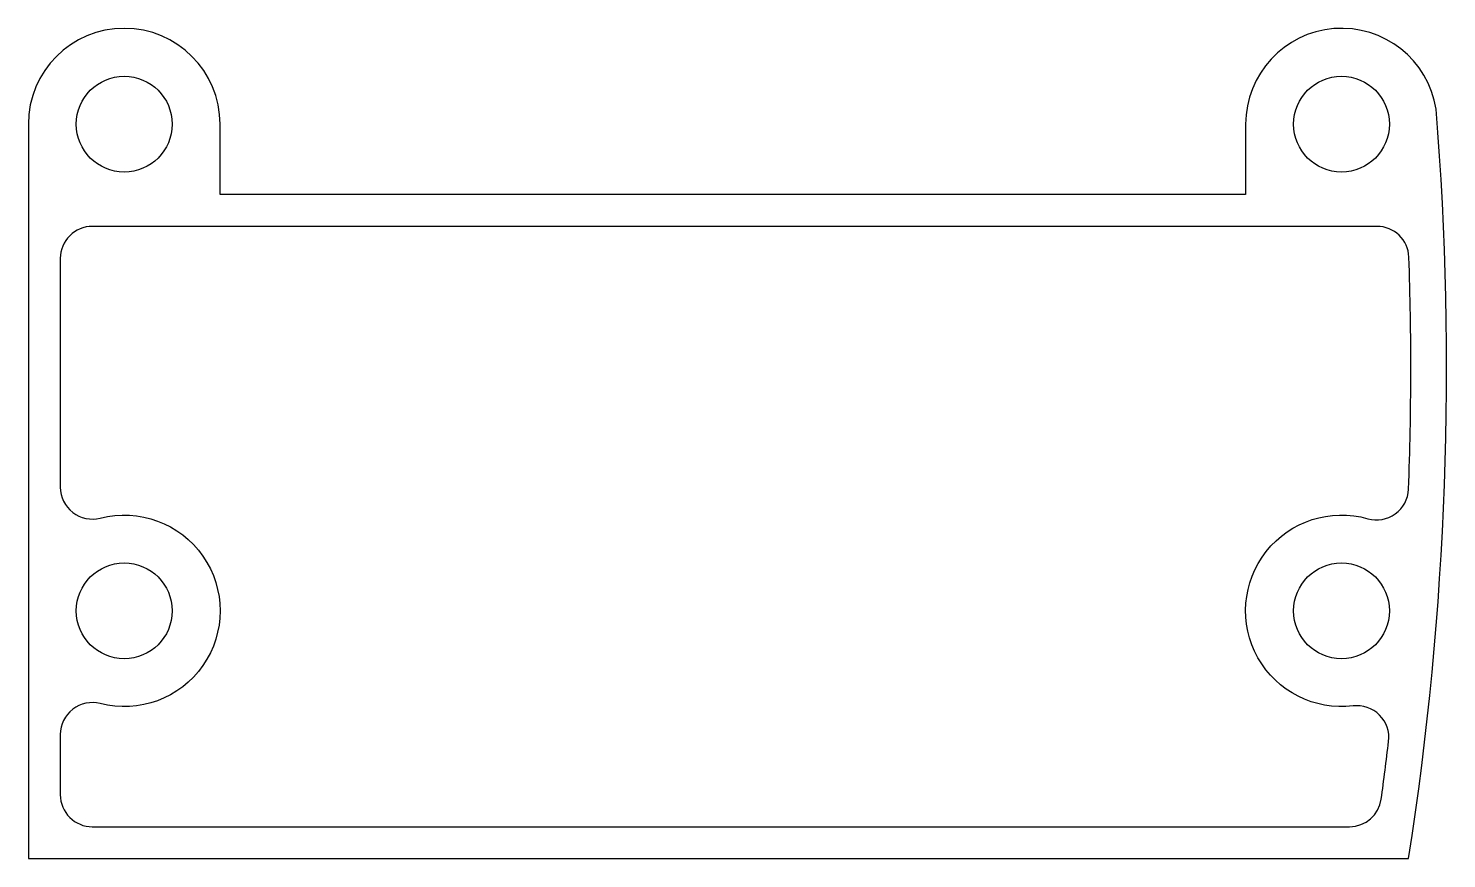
# Model space of a CAD drawing. Header units: inches. Extents: x 0 to 44.4, y 0 to 26.
import ezdxf

# ---------------------------------------------------------------- set-up
doc = ezdxf.new("R2010")
doc.units = ezdxf.units.IN
doc.header["$MEASUREMENT"] = 0
doc.layers.add('カバー', color=6, linetype='Continuous')

msp = doc.modelspace()

# ---------------------------------------------------------------- linework, layer by layer
msp.add_lwpolyline([(41.462, 4.782, -1.222252), (41.923, 10.645, 0.486197), (43.197, 11.568, 0.018357), (43.21, 18.835, 0.404027), (42.21, 19.8), (2, 19.8, 0.414214), (1, 18.8), (1, 11.633, 0.490314), (2.25, 10.665, -1.290994), (2.25, 4.855, 0.490314), (1, 3.887), (1, 2, 0.414214), (2, 1), (41.352, 1, 0.374645), (42.343, 1.863, 0.004602), (42.575, 3.671, 0.486197)], format="xyb", close=True)
at = {"layer": 'カバー'}
msp.add_lwpolyline([(44.063, 23.469, 0.924397), (38.1, 23), (38.1, 20.8), (6, 20.8), (6, 23, 1), (0, 23), (0, 0), (43.202, 0, 0.058845)], format="xyb", close=True, dxfattribs=at)
for centre in [(3, 23), (41.1, 23), (3, 7.76), (41.1, 7.76)]:
    msp.add_circle(centre, 1.5, dxfattribs=at)

doc.saveas('drawing.dxf')
